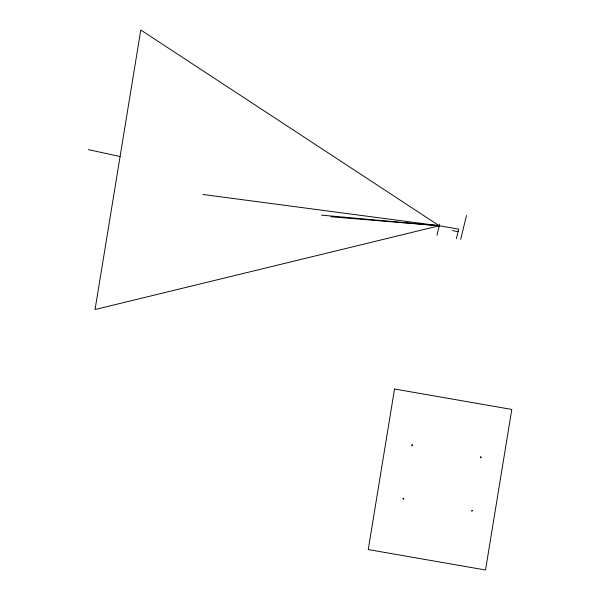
<?xml version="1.0" encoding="UTF-8"?>
<svg xmlns="http://www.w3.org/2000/svg" width="600" height="600" viewBox="0 0 600 600"><rect width="100%" height="100%" fill="white"/><g stroke="black" fill="none" stroke-linecap="round" stroke-linejoin="round"><path stroke-width="0.9" d="M436.957 235.26L439.643 224.25M456.375 238.642L458.692 229.147L439.275 225.765L202.882 194.468M460.673 239.392L466.493 215.513M480.81 456.623C479.655 457.237 481.013 458.49 481.478 457.237M402.743 498.69C403.283 497.827 404.558 498.862 403.425 499.327M412.597 445.155L411.893 445.875L411.518 445.05M471.87 511.237C470.888 510.525 472.433 509.85 472.695 510.877M436.553 225.173L439.275 225.765L95.047 309.54L140.79 30L439.275 225.765L330.862 216.772M321.39 215.123L439.275 225.765M452.49 230.64L458.092 231.623M88.207 149.602L120.083 156.517M412.673 445.478L412.35 444.69M394.53 389.01L368.25 549.562L485.52 570L511.793 409.447L394.53 389.01"/></g></svg>
